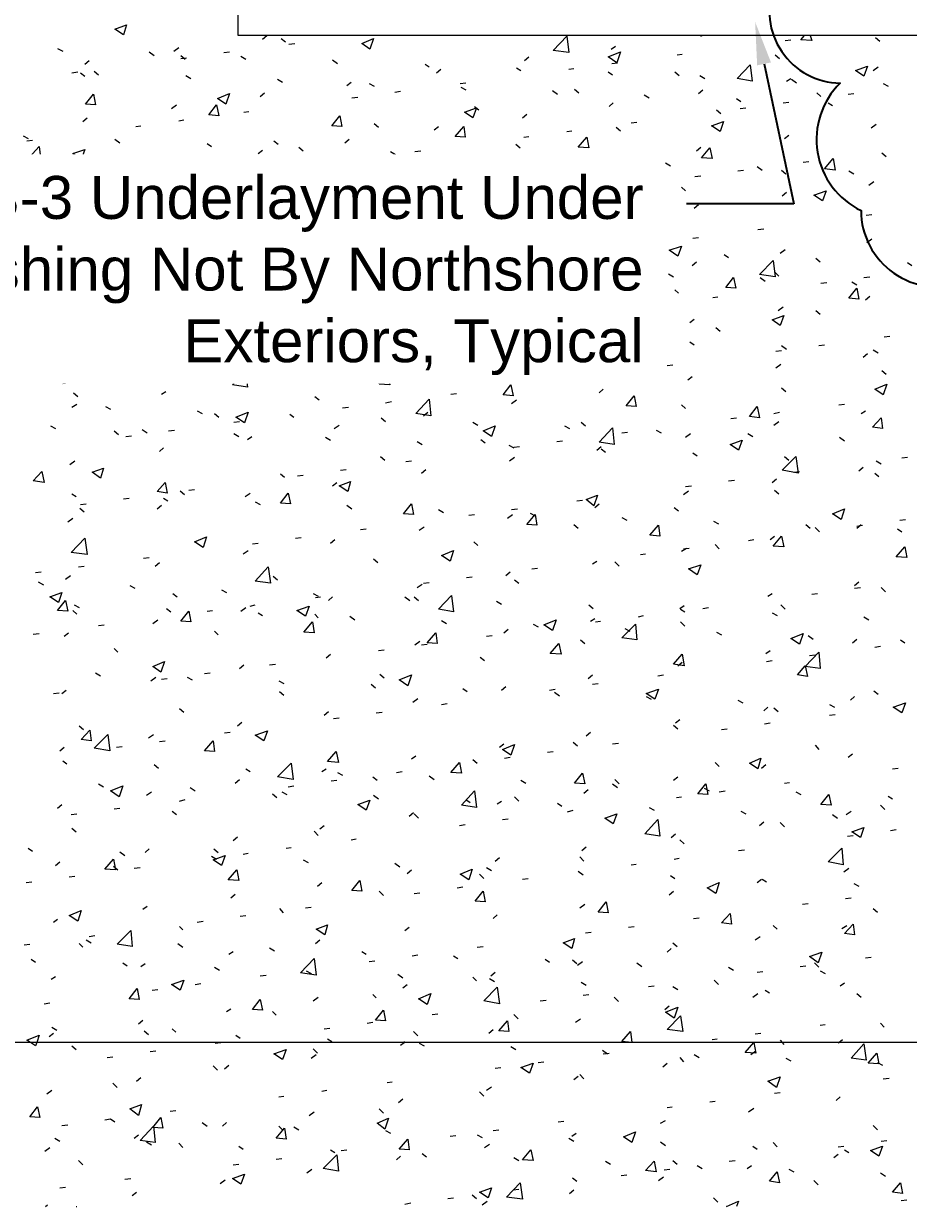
# Model space of a CAD drawing. Header units: inches. Extents: x -257 to 21868, y -296 to 108.
# Drawn here: x 5.08 to 13.31, y 9.88 to 20.89 of the extents above; entities that cross this region are included whole.
import ezdxf
from ezdxf import colors
from ezdxf.entities.mleader import LeaderData, LeaderLine
from ezdxf.math import Vec2, Vec3

# ---------------------------------------------------------------- set-up
doc = ezdxf.new("R2010")
doc.units = ezdxf.units.IN
doc.header["$MEASUREMENT"] = 0
doc.layers.add('NSE-By_Others', color=8, linetype='Continuous', lineweight=0)
doc.layers.add('NSE-Call-Outs', color=171, linetype='Continuous', lineweight=13)
doc.styles.add('004 - NSSM - Standard', font='arial.ttf', dxfattribs={"height": 0.4})

msp = doc.modelspace()

# ---------------------------------------------------------------- linework, layer by layer
at = {"layer": 'NSE-By_Others'}
for points in [[(16.0728, 11.40246), (16.0728, 20.77579), (7.0728, 20.77579), (7.0728, 24.27579)], [(7.29947, 20.74246), (7.33947, 20.77579)], [(7.4728, 20.74912), (7.5128, 20.71579)], [(7.54613, 20.69579), (7.59947, 20.70246)], [(11.37947, 20.76912), (11.3928, 20.77579)], [(12.16613, 20.72912), (12.21947, 20.73579)], [(12.39947, 20.77579), (12.4128, 20.72912), (12.3128, 20.73579), (12.34613, 20.77579)], [(13.00613, 20.75579), (13.04613, 20.72246)], [(5.3928, 20.65579), (5.43947, 20.62912)], [(6.24613, 20.62246), (6.2928, 20.58912)], [(6.4728, 20.62912), (6.51947, 20.66246)], [(6.53947, 20.58912), (6.57947, 20.55579)], [(6.93947, 20.61579), (6.9928, 20.62246)], [(10.54613, 20.64912), (10.58613, 20.67579)], [(11.15947, 20.59579), (11.20613, 20.60246)], [(12.0728, 20.59579), (12.1128, 20.56246)], [(5.64613, 20.50912), (5.68613, 20.54246)], [(6.53947, 20.56246), (6.5928, 20.56912)], [(7.09947, 20.58246), (7.14613, 20.55579)], [(7.9528, 20.54912), (7.99947, 20.51579)], [(8.8128, 20.50912), (8.8528, 20.48246)], [(9.73947, 20.54246), (9.77947, 20.57579)], [(10.5528, 20.51579), (10.60613, 20.52246)], [(12.98613, 20.44912), (13.0328, 20.48246)], [(5.52613, 20.42912), (5.57947, 20.43579)], [(5.60613, 20.42912), (5.64613, 20.39579)], [(5.7328, 20.44246), (5.7728, 20.40912)], [(6.58613, 20.40246), (6.6328, 20.37579)], [(7.43947, 20.36912), (7.48613, 20.34246)], [(8.91947, 20.42912), (8.95947, 20.46246)], [(9.66613, 20.47579), (9.70613, 20.44912)], [(10.1528, 20.46246), (10.19947, 20.46912)], [(10.51947, 20.43579), (10.55947, 20.40912)], [(11.13947, 20.43579), (11.17947, 20.40246)], [(11.3728, 20.40246), (11.41947, 20.37579)], [(12.17947, 20.34912), (12.21947, 20.37579)], [(12.22613, 20.36912), (12.2728, 20.33579)], [(8.08613, 20.30912), (8.12613, 20.34246)], [(8.2928, 20.32912), (8.33947, 20.30246)], [(9.13947, 20.32912), (9.1928, 20.33579)], [(9.14613, 20.29579), (9.1928, 20.26912)], [(9.99947, 20.26246), (10.04613, 20.22912)], [(10.20613, 20.27579), (10.24613, 20.24246)], [(11.35947, 20.23579), (11.39947, 20.26912)], [(13.07947, 20.32912), (13.12613, 20.30246)], [(7.27947, 20.20912), (7.31947, 20.24246)], [(8.1328, 20.19579), (8.18613, 20.20246)], [(8.5328, 20.24912), (8.58613, 20.25579)], [(10.52613, 20.11579), (10.56613, 20.14912)], [(10.8528, 20.22246), (10.89947, 20.19579)], [(11.7128, 20.18912), (11.7528, 20.16246)], [(12.14613, 20.14912), (12.19947, 20.15579)], [(12.45947, 20.24246), (12.49947, 20.20912)], [(12.56613, 20.14912), (12.60613, 20.12246)], [(12.7528, 20.22912), (12.80613, 20.23579)], [(6.4528, 20.09579), (6.49947, 20.12912)], [(7.12613, 20.06246), (7.1728, 20.06912)], [(9.2728, 20.11579), (9.3128, 20.08246)], [(9.71947, 20.00912), (9.75947, 20.04246)], [(11.52613, 20.08246), (11.56613, 20.04912)], [(11.74613, 20.09579), (11.79947, 20.10246)], [(5.62613, 19.97579), (5.66613, 20.00912)], [(6.11947, 19.92912), (6.16613, 19.93579)], [(6.51947, 19.98246), (6.56613, 19.98912)], [(8.33947, 19.95579), (8.37947, 19.92246)], [(8.89947, 19.89579), (8.93947, 19.92912)], [(10.7328, 19.96246), (10.78613, 19.96912)], [(12.96613, 19.91579), (13.0128, 19.94912)], [(5.0728, 19.84246), (5.11947, 19.81579)], [(9.7328, 19.82912), (9.77947, 19.83579)], [(10.1328, 19.88246), (10.17947, 19.88912)], [(10.5928, 19.92246), (10.6328, 19.88912)], [(12.15947, 19.81579), (12.19947, 19.84912)], [(5.10613, 19.79579), (5.15947, 19.80246)], [(5.92613, 19.80912), (5.9728, 19.77579)], [(6.78613, 19.76912), (6.82613, 19.74246)], [(7.25947, 19.67579), (7.29947, 19.70912)], [(7.40613, 19.79579), (7.44613, 19.76246)], [(7.63947, 19.73579), (7.67947, 19.70246)], [(8.06613, 19.77579), (8.10613, 19.80912)], [(9.65947, 19.76246), (9.69947, 19.72912)], [(11.33947, 19.70246), (11.37947, 19.73579)], [(6.4728, 19.63579), (6.5128, 19.60246)], [(8.1128, 19.61579), (8.16613, 19.62246)], [(8.4928, 19.69579), (8.53947, 19.66912)], [(8.71947, 19.69579), (8.7728, 19.70246)], [(8.72613, 19.60246), (8.76613, 19.56912)], [(9.34613, 19.66246), (9.3928, 19.63579)], [(10.19947, 19.62246), (10.24613, 19.59579)], [(10.50613, 19.58246), (10.54613, 19.61579)], [(12.3328, 19.59579), (12.38613, 19.60246)], [(13.06613, 19.68246), (13.10613, 19.64912)], [(6.43947, 19.56246), (6.47947, 19.59579)], [(7.7128, 19.56246), (7.76613, 19.56912)], [(9.69947, 19.47579), (9.73947, 19.50912)], [(11.0528, 19.58912), (11.09947, 19.56246)], [(11.72613, 19.51579), (11.77947, 19.52246)], [(11.90613, 19.55579), (11.9528, 19.52246)], [(12.1328, 19.52246), (12.1728, 19.48912)], [(12.75947, 19.51579), (12.80613, 19.48912)], [(5.53947, 19.47579), (5.57947, 19.44246)], [(5.60613, 19.44246), (5.64613, 19.47579)], [(6.69947, 19.42912), (6.7528, 19.43579)], [(7.7928, 19.44246), (7.8328, 19.40912)], [(8.87947, 19.36912), (8.91947, 19.39579)], [(11.32613, 19.46246), (11.37947, 19.46912)], [(12.94613, 19.38246), (12.9928, 19.41579)], [(5.6928, 19.30246), (5.74613, 19.30912)], [(6.0928, 19.34912), (6.14613, 19.35579)], [(6.85947, 19.28246), (6.89947, 19.24912)], [(8.04613, 19.24912), (8.08613, 19.27579)], [(10.3128, 19.32912), (10.36613, 19.33579)], [(11.19947, 19.36246), (11.23947, 19.32912)], [(12.13947, 19.28246), (12.17947, 19.31579)], [(7.23947, 19.14246), (7.27947, 19.17579)], [(9.30613, 19.20246), (9.35947, 19.20912)], [(9.70613, 19.24912), (9.75947, 19.25579)], [(10.2728, 19.20246), (10.30613, 19.16912)], [(11.31947, 19.16912), (11.35947, 19.20246)], [(5.92613, 19.12246), (5.96613, 19.08912)], [(6.41947, 19.02912), (6.45947, 19.06246)], [(8.29947, 19.06912), (8.3528, 19.07579)], [(10.48613, 19.04912), (10.5328, 19.08246)], [(12.91947, 19.10246), (12.9728, 19.10912)], [(5.58613, 18.90912), (5.62613, 18.94246)], [(5.61947, 18.98912), (5.65947, 18.96246)], [(6.4728, 18.94912), (6.51947, 18.92246)], [(7.2928, 18.93579), (7.34613, 18.94246)], [(7.6928, 18.98912), (7.74613, 18.99579)], [(9.33947, 19.04246), (9.3728, 19.00912)], [(9.67947, 18.94912), (9.71947, 18.97579)], [(11.9128, 18.96912), (11.96613, 18.97579)], [(7.32613, 18.91579), (7.3728, 18.88912)], [(8.17947, 18.88246), (8.22613, 18.84912)], [(8.40613, 18.88246), (8.43947, 18.84912)], [(8.85947, 18.83579), (8.89947, 18.86246)], [(9.0328, 18.84246), (9.07947, 18.81579)], [(10.90613, 18.83579), (10.95947, 18.84246)], [(11.30613, 18.88912), (11.35947, 18.89579)], [(12.92613, 18.84912), (12.9728, 18.88246)], [(5.09947, 18.80912), (5.14613, 18.78246)], [(5.6728, 18.72246), (5.72613, 18.72912)], [(5.9528, 18.77579), (5.99947, 18.74246)], [(6.27947, 18.80246), (6.3328, 18.80912)], [(6.80613, 18.73579), (6.8528, 18.70912)], [(7.4728, 18.72246), (7.50613, 18.68912)], [(8.02613, 18.71579), (8.06613, 18.74246)], [(9.88613, 18.80912), (9.9328, 18.78246)], [(10.73947, 18.76912), (10.78613, 18.74246)], [(11.59947, 18.73579), (11.63947, 18.70912)], [(12.11947, 18.74912), (12.16613, 18.78246)], [(13.00613, 18.72912), (13.03947, 18.69579)], [(5.2728, 18.66912), (5.32613, 18.67579)], [(7.21947, 18.60912), (7.25947, 18.64246)], [(7.66613, 18.70246), (7.70613, 18.67579)], [(8.51947, 18.66246), (8.55947, 18.63579)], [(9.28613, 18.62246), (9.33947, 18.62912)], [(9.3728, 18.62912), (9.4128, 18.60246)], [(9.8928, 18.70246), (9.94613, 18.70912)], [(11.29947, 18.63579), (11.33947, 18.66912)], [(12.4528, 18.70246), (12.4928, 18.66912)], [(13.30613, 18.66246), (13.34613, 18.63579)], [(6.39947, 18.49579), (6.43947, 18.52912)], [(6.53947, 18.56246), (6.5728, 18.52912)], [(8.88613, 18.56912), (8.93947, 18.57579)], [(10.22613, 18.59579), (10.2728, 18.56246)], [(10.46613, 18.51579), (10.5128, 18.54912)], [(11.07947, 18.55579), (11.12613, 18.52912)], [(11.9328, 18.52246), (11.97947, 18.48912)], [(12.0728, 18.56912), (12.10613, 18.53579)], [(12.89947, 18.52246), (12.9528, 18.52912)], [(5.56613, 18.37579), (5.60613, 18.40912)], [(5.60613, 18.40246), (5.64613, 18.36912)], [(7.87947, 18.43579), (7.9328, 18.44246)], [(9.65947, 18.41579), (9.69947, 18.44246)], [(11.13947, 18.40912), (11.1728, 18.37579)], [(12.49947, 18.46912), (12.5528, 18.47579)], [(12.78613, 18.48246), (12.8328, 18.45579)], [(6.8728, 18.30246), (6.92613, 18.30912)], [(7.2728, 18.35579), (7.32613, 18.36246)], [(8.83947, 18.30246), (8.87947, 18.33579)], [(11.4928, 18.33579), (11.53947, 18.34246)], [(12.9128, 18.31579), (12.9528, 18.34912)], [(5.29947, 18.17579), (5.34613, 18.14912)], [(5.85947, 18.16912), (5.9128, 18.17579)], [(8.00613, 18.18246), (8.0528, 18.21579)], [(10.20613, 18.24912), (10.23947, 18.21579)], [(10.48613, 18.20246), (10.5328, 18.20912)], [(10.88613, 18.25579), (10.93947, 18.26246)], [(12.09947, 18.21579), (12.14613, 18.24912)], [(12.4528, 18.21579), (12.4928, 18.18246)], [(5.2528, 18.08912), (5.30613, 18.09579)], [(6.1528, 18.13579), (6.19947, 18.10912)], [(7.00613, 18.10246), (7.0528, 18.07579)], [(7.19947, 18.07579), (7.23947, 18.10912)], [(7.85947, 18.06912), (7.90613, 18.03579)], [(9.2728, 18.08912), (9.30613, 18.05579)], [(9.4728, 18.06912), (9.52613, 18.07579)], [(11.27947, 18.10246), (11.31947, 18.13579)], [(6.37947, 17.96246), (6.41947, 17.99579)], [(8.7128, 18.02912), (8.75947, 18.00246)], [(8.86613, 17.98912), (8.91947, 17.99579)], [(9.5728, 17.99579), (9.6128, 17.96912)], [(10.42613, 17.95579), (10.46613, 17.92912)], [(10.44613, 17.98246), (10.4928, 18.01579)], [(11.51947, 18.05579), (11.55947, 18.02246)], [(13.08613, 17.96912), (13.13947, 17.97579)], [(5.54613, 17.84246), (5.58613, 17.87579)], [(8.33947, 17.92912), (8.37947, 17.89579)], [(8.46613, 17.93579), (8.51947, 17.94246)], [(9.63947, 17.88246), (9.68613, 17.91579)], [(10.58613, 17.89579), (10.62613, 17.86246)], [(11.27947, 17.92246), (11.31947, 17.89579)], [(12.07947, 17.83579), (12.1328, 17.84246)], [(12.1328, 17.88912), (12.17947, 17.85579)], [(12.47947, 17.88912), (12.5328, 17.89579)], [(12.98613, 17.84912), (13.0328, 17.82246)], [(6.8528, 17.72246), (6.89947, 17.72912)], [(7.40613, 17.76912), (7.44613, 17.73579)], [(7.45947, 17.80246), (7.50613, 17.80912)], [(8.81947, 17.76912), (8.85947, 17.80246)], [(9.6528, 17.73579), (9.6928, 17.70246)], [(12.8928, 17.78246), (12.9328, 17.81579)], [(6.4528, 17.66912), (6.49947, 17.67579)], [(7.98613, 17.64912), (8.0328, 17.68246)], [(10.46613, 17.62246), (10.5128, 17.62912)], [(11.06613, 17.70246), (11.11947, 17.70912)], [(12.07947, 17.68246), (12.12613, 17.71579)], [(13.06613, 17.65579), (13.10613, 17.62246)], [(5.43947, 17.53579), (5.4928, 17.54246)], [(6.4728, 17.60912), (6.5128, 17.57579)], [(7.17947, 17.54246), (7.21947, 17.57579)], [(8.71947, 17.57579), (8.75947, 17.54246)], [(10.06613, 17.56912), (10.1128, 17.57579)], [(11.25947, 17.56912), (11.29947, 17.60246)], [(5.53947, 17.44912), (5.57947, 17.41579)], [(6.35947, 17.43579), (6.39947, 17.46246)], [(7.78613, 17.41579), (7.82613, 17.38246)], [(9.0528, 17.43579), (9.10613, 17.44246)], [(10.4328, 17.44912), (10.4728, 17.48246)], [(12.1328, 17.49579), (12.1728, 17.46246)], [(5.52613, 17.31579), (5.5728, 17.34246)], [(5.83947, 17.32246), (5.88613, 17.29579)], [(8.04613, 17.30912), (8.09947, 17.31579)], [(8.44613, 17.35579), (8.49947, 17.36912)], [(9.61947, 17.34912), (9.66613, 17.38246)], [(11.19947, 17.33579), (11.23947, 17.30246)], [(12.66613, 17.33579), (12.71947, 17.34246)], [(6.6928, 17.28246), (6.73947, 17.25579)], [(6.8528, 17.25579), (6.8928, 17.22246)], [(7.0328, 17.17579), (7.08613, 17.18246)], [(7.5528, 17.24912), (7.5928, 17.22246)], [(8.40613, 17.21579), (8.44613, 17.18246)], [(8.79947, 17.23579), (8.83947, 17.26912)], [(9.25947, 17.17579), (9.30613, 17.14912)], [(10.26613, 17.17579), (10.30613, 17.14246)], [(11.65947, 17.20912), (11.7128, 17.21579)], [(12.05947, 17.25579), (12.1128, 17.26912)], [(12.05947, 17.14912), (12.10613, 17.18246)], [(12.8728, 17.25579), (12.9128, 17.28246)], [(5.32613, 17.14246), (5.3728, 17.11579)], [(5.91947, 17.09579), (5.95947, 17.06246)], [(6.17947, 17.10912), (6.22613, 17.07579)], [(6.42613, 17.09579), (6.47947, 17.10246)], [(7.0328, 17.06912), (7.07947, 17.04246)], [(7.96613, 17.11579), (8.0128, 17.14912)], [(10.1128, 17.14246), (10.15947, 17.11579)], [(10.64613, 17.07579), (10.69947, 17.08246)], [(10.96613, 17.10246), (11.0128, 17.07579)], [(11.23947, 17.03579), (11.28613, 17.06912)], [(11.81947, 17.06912), (11.86613, 17.04246)], [(6.02613, 17.04246), (6.07947, 17.04912)], [(7.15947, 17.01579), (7.19947, 17.04246)], [(7.88613, 17.03579), (7.9328, 17.00912)], [(8.73947, 16.99579), (8.78613, 16.96912)], [(9.3328, 17.01579), (9.3728, 16.98246)], [(9.5928, 16.96246), (9.63947, 16.93579)], [(10.03947, 16.99579), (10.0928, 17.00246)], [(12.6728, 17.03579), (12.71947, 17.00246)], [(6.33947, 16.90246), (6.37947, 16.93579)], [(8.39947, 16.85579), (8.43947, 16.82246)], [(9.59947, 16.81579), (9.64613, 16.84912)], [(9.63947, 16.94246), (9.6928, 16.94912)], [(10.4128, 16.91579), (10.4528, 16.94912)], [(10.4528, 16.92912), (10.4928, 16.89579)], [(11.30613, 16.88912), (11.34613, 16.86246)], [(12.15947, 16.85579), (12.19947, 16.82246)], [(13.2528, 16.84246), (13.30613, 16.84912)], [(5.50613, 16.78246), (5.5528, 16.81579)], [(8.02613, 16.72912), (8.07947, 16.73579)], [(8.6328, 16.80912), (8.68613, 16.81579)], [(8.77947, 16.70246), (8.81947, 16.73579)], [(12.8528, 16.72246), (12.8928, 16.75579)], [(13.0128, 16.81579), (13.05947, 16.78912)], [(7.46613, 16.69579), (7.50613, 16.66246)], [(7.62613, 16.67579), (7.67947, 16.68246)], [(11.63947, 16.62912), (11.6928, 16.63579)], [(12.04613, 16.61579), (12.08613, 16.64912)], [(12.24613, 16.70912), (12.29947, 16.71579)], [(12.99947, 16.70246), (13.03947, 16.66912)], [(6.5328, 16.53579), (6.5728, 16.50246)], [(6.6128, 16.54246), (6.66613, 16.54912)], [(7.13947, 16.48246), (7.18613, 16.51579)], [(7.9528, 16.58246), (7.9928, 16.61579)], [(11.21947, 16.50246), (11.26613, 16.53579)], [(11.23947, 16.57579), (11.2928, 16.58246)], [(12.06613, 16.54246), (12.10613, 16.50912)], [(5.52613, 16.50912), (5.56613, 16.48246)], [(5.60613, 16.40912), (5.65947, 16.41579)], [(6.00613, 16.46246), (6.05947, 16.46912)], [(6.37947, 16.46912), (6.41947, 16.44246)], [(7.2328, 16.43579), (7.27947, 16.40912)], [(10.22613, 16.44246), (10.27947, 16.44912)], [(10.3928, 16.38246), (10.4328, 16.41579)], [(5.59947, 16.37579), (5.63947, 16.34246)], [(6.31947, 16.36912), (6.35947, 16.40246)], [(8.08613, 16.40246), (8.1328, 16.36912)], [(8.93947, 16.36246), (8.98613, 16.33579)], [(9.21947, 16.30912), (9.2728, 16.31579)], [(9.57947, 16.28246), (9.62613, 16.31579)], [(9.61947, 16.36246), (9.6728, 16.36912)], [(9.7928, 16.32912), (9.83947, 16.30246)], [(11.1328, 16.38246), (11.1728, 16.34912)], [(5.48613, 16.24912), (5.5328, 16.28246)], [(8.75947, 16.16912), (8.80613, 16.20246)], [(10.19947, 16.22246), (10.23947, 16.18912)], [(10.64613, 16.28912), (10.6928, 16.26246)], [(11.49947, 16.25579), (11.54613, 16.22912)], [(12.35947, 16.22246), (12.39947, 16.18912)], [(12.44613, 16.19579), (12.48613, 16.15579)], [(12.8328, 16.18912), (12.8728, 16.22246)], [(12.8328, 16.20912), (12.88613, 16.21579)], [(13.2328, 16.26246), (13.28613, 16.26912)], [(7.60613, 16.09579), (7.65947, 16.10246)], [(7.9328, 16.04912), (7.9728, 16.08246)], [(8.2128, 16.17579), (8.26613, 16.18246)], [(11.82613, 16.07579), (11.8728, 16.08246)], [(12.02613, 16.08246), (12.06613, 16.11579)], [(13.2128, 16.18246), (13.2528, 16.15579)], [(7.11947, 15.94912), (7.16613, 15.98246)], [(7.20613, 16.04246), (7.25947, 16.04912)], [(9.26613, 16.06246), (9.30613, 16.02912)], [(11.19947, 15.97579), (11.24613, 16.00246)], [(11.21947, 15.99579), (11.2728, 16.00246)], [(11.5128, 16.03579), (11.5528, 15.99579)], [(6.1928, 15.90912), (6.24613, 15.91579)], [(6.29947, 15.83579), (6.33947, 15.86912)], [(8.3328, 15.90246), (8.3728, 15.86912)], [(10.3728, 15.85579), (10.4128, 15.88246)], [(10.57947, 15.87579), (10.61947, 15.83579)], [(10.81947, 15.94246), (10.86613, 15.94912)], [(5.18613, 15.77579), (5.23947, 15.78246)], [(5.46613, 15.71579), (5.5128, 15.74912)], [(5.58613, 15.82912), (5.63947, 15.83579)], [(9.56613, 15.74912), (9.60613, 15.78246)], [(9.80613, 15.80912), (9.85947, 15.81579)], [(5.2128, 15.68912), (5.25947, 15.66246)], [(6.06613, 15.65579), (6.1128, 15.62912)], [(7.39947, 15.74246), (7.43947, 15.70912)], [(8.73947, 15.63579), (8.78613, 15.66912)], [(8.79947, 15.67579), (8.8528, 15.68246)], [(9.19947, 15.72912), (9.2528, 15.73579)], [(9.64613, 15.70912), (9.68613, 15.67579)], [(12.8128, 15.65579), (12.8528, 15.68912)], [(12.8128, 15.62912), (12.86613, 15.63579)], [(13.05947, 15.63579), (13.09947, 15.59579)], [(6.46613, 15.58246), (6.50613, 15.54912)], [(6.91947, 15.61579), (6.96613, 15.58912)], [(7.7728, 15.58246), (7.81947, 15.55579)], [(7.7928, 15.54246), (7.83947, 15.54912)], [(7.9128, 15.51579), (7.9528, 15.54912)], [(8.62613, 15.54912), (8.6728, 15.51579)], [(8.7128, 15.54912), (8.7528, 15.51579)], [(12.00613, 15.55579), (12.04613, 15.58246)], [(12.4128, 15.57579), (12.46613, 15.58246)], [(5.5328, 15.42246), (5.5728, 15.38912)], [(5.54613, 15.47579), (5.5928, 15.44912)], [(6.40613, 15.44246), (6.44613, 15.40912)], [(6.78613, 15.41579), (6.8328, 15.42246)], [(7.09947, 15.41579), (7.14613, 15.44912)], [(7.18613, 15.46246), (7.2328, 15.47579)], [(9.47947, 15.50912), (9.52613, 15.48246)], [(10.33947, 15.47579), (10.37947, 15.44246)], [(11.18613, 15.44246), (11.22613, 15.46912)], [(11.1928, 15.43579), (11.2328, 15.40912)], [(11.39947, 15.44246), (11.4528, 15.44912)], [(12.12613, 15.47579), (12.16613, 15.43579)], [(6.27947, 15.30246), (6.32613, 15.33579)], [(7.25947, 15.40246), (7.29947, 15.37579)], [(7.78613, 15.38912), (7.81947, 15.35579)], [(8.1128, 15.36912), (8.15947, 15.33579)], [(8.96613, 15.32912), (9.0128, 15.30246)], [(10.3528, 15.32246), (10.3928, 15.34912)], [(10.39947, 15.31579), (10.44613, 15.32246)], [(10.79947, 15.36246), (10.84613, 15.37579)], [(11.1928, 15.31579), (11.2328, 15.27579)], [(12.04613, 15.40246), (12.0928, 15.37579)], [(12.89947, 15.36246), (12.94613, 15.33579)], [(5.16613, 15.20246), (5.21947, 15.20912)], [(5.4528, 15.18246), (5.4928, 15.21579)], [(5.7728, 15.28246), (5.82613, 15.28912)], [(6.8528, 15.22912), (6.88613, 15.19579)], [(9.54613, 15.21579), (9.58613, 15.24912)], [(9.81947, 15.29579), (9.86613, 15.26912)], [(10.6728, 15.25579), (10.71947, 15.22912)], [(11.52613, 15.22246), (11.5728, 15.19579)], [(8.71947, 15.10246), (8.76613, 15.13579)], [(8.77947, 15.10246), (8.8328, 15.10912)], [(9.38613, 15.18246), (9.43947, 15.18912)], [(10.25947, 15.14912), (10.29947, 15.11579)], [(12.37947, 15.18912), (12.42613, 15.15579)], [(12.7928, 15.12246), (12.8328, 15.15579)], [(12.99947, 15.08246), (13.0528, 15.08912)], [(13.23947, 15.14912), (13.27947, 15.12246)], [(5.91947, 15.06912), (5.9528, 15.03579)], [(7.8928, 14.98246), (7.9328, 15.01579)], [(8.37947, 15.04912), (8.4328, 15.05579)], [(9.32613, 14.98912), (9.36613, 14.95579)], [(11.98613, 15.02246), (12.02613, 15.04912)], [(12.3928, 15.00246), (12.44613, 15.00912)], [(7.08613, 14.88246), (7.12613, 14.91579)], [(7.36613, 14.91579), (7.41947, 14.92246)], [(11.16613, 14.90912), (11.20613, 14.94246)], [(11.9928, 14.94912), (12.04613, 14.95579)], [(5.74613, 14.84246), (5.7928, 14.81579)], [(6.25947, 14.76912), (6.30613, 14.80246)], [(6.35947, 14.78246), (6.4128, 14.78912)], [(6.59947, 14.80246), (6.64613, 14.77579)], [(6.75947, 14.83579), (6.8128, 14.84246)], [(7.4528, 14.76912), (7.49947, 14.74246)], [(8.3928, 14.82912), (8.4328, 14.79579)], [(10.3328, 14.78912), (10.3728, 14.82246)], [(10.97947, 14.81579), (11.0328, 14.82246)], [(5.3528, 14.64912), (5.40613, 14.65579)], [(5.4328, 14.64912), (5.4728, 14.68246)], [(7.45947, 14.66912), (7.49947, 14.63579)], [(8.3128, 14.73579), (8.3528, 14.70246)], [(9.16613, 14.69579), (9.20613, 14.66912)], [(9.52613, 14.68246), (9.56613, 14.71579)], [(9.9728, 14.68246), (10.02613, 14.68912)], [(10.01947, 14.66246), (10.06613, 14.62912)], [(10.3728, 14.73579), (10.42613, 14.74246)], [(12.9928, 14.67579), (13.0328, 14.64246)], [(8.69947, 14.56912), (8.74613, 14.60246)], [(8.96613, 14.54912), (9.01947, 14.55579)], [(10.8728, 14.62246), (10.91947, 14.59579)], [(11.72613, 14.58912), (11.7728, 14.56246)], [(12.57947, 14.54912), (12.62613, 14.52246)], [(12.7728, 14.58912), (12.8128, 14.62246)], [(6.52613, 14.50912), (6.56613, 14.47579)], [(7.8728, 14.44912), (7.9128, 14.48246)], [(8.35947, 14.46912), (8.4128, 14.47579)], [(11.96613, 14.48912), (12.00613, 14.52246)], [(12.05947, 14.51579), (12.09947, 14.48246)], [(12.57947, 14.44912), (12.6328, 14.45579)], [(5.5928, 14.34912), (5.6328, 14.31579)], [(7.06613, 14.34912), (7.10613, 14.38246)], [(7.95947, 14.41579), (8.0128, 14.42246)], [(11.12613, 14.35579), (11.16613, 14.32246)], [(11.14613, 14.37579), (11.18613, 14.40912)], [(11.5728, 14.31579), (11.62613, 14.32246)], [(11.9728, 14.36912), (12.02613, 14.37579)], [(6.23947, 14.23579), (6.28613, 14.26912)], [(6.33947, 14.20246), (6.3928, 14.20912)], [(6.94613, 14.28246), (6.99947, 14.28912)], [(10.3128, 14.25579), (10.3528, 14.28912)], [(5.4128, 14.11579), (5.4528, 14.14912)], [(5.93947, 14.14912), (5.9928, 14.15579)], [(9.50613, 14.14912), (9.54613, 14.18246)], [(9.9528, 14.10246), (10.00613, 14.10912)], [(10.1928, 14.19579), (10.2328, 14.16246)], [(10.55947, 14.18246), (10.6128, 14.18912)], [(12.44613, 14.16912), (12.47947, 14.12912)], [(5.43947, 14.02246), (5.47947, 13.99579)], [(6.2928, 13.98912), (6.3328, 13.95579)], [(8.68613, 14.04246), (8.72613, 14.06912)], [(9.25947, 14.03579), (9.29947, 14.00246)], [(9.5528, 14.04912), (9.60613, 14.05579)], [(11.5128, 14.00912), (11.5528, 13.96912)], [(11.94613, 13.95579), (11.98613, 13.98912)], [(12.7528, 14.05579), (12.7928, 14.08912)], [(7.14613, 13.94912), (7.18613, 13.92246)], [(7.8528, 13.92246), (7.8928, 13.94912)], [(7.99947, 13.91579), (8.04613, 13.88912)], [(8.32613, 13.87579), (8.36613, 13.84246)], [(8.54613, 13.91579), (8.59947, 13.92246)], [(8.8528, 13.88246), (8.89947, 13.84912)], [(11.12613, 13.84246), (11.16613, 13.87579)], [(13.16613, 13.94912), (13.21947, 13.95579)], [(5.7728, 13.80912), (5.81947, 13.78246)], [(6.62613, 13.77579), (6.6728, 13.74246)], [(7.04613, 13.81579), (7.08613, 13.84912)], [(7.53947, 13.78246), (7.5928, 13.78912)], [(7.93947, 13.83579), (7.9928, 13.84246)], [(9.70613, 13.84246), (9.7528, 13.81579)], [(10.55947, 13.80912), (10.60613, 13.77579)], [(10.57947, 13.84912), (10.61947, 13.80912)], [(11.4128, 13.76912), (11.45947, 13.74246)], [(12.15947, 13.81579), (12.20613, 13.82246)], [(6.21947, 13.70246), (6.26613, 13.73579)], [(6.52613, 13.64912), (6.57947, 13.66246)], [(7.3928, 13.71579), (7.4328, 13.68246)], [(7.47947, 13.73579), (7.52613, 13.70912)], [(8.3328, 13.70246), (8.37947, 13.66912)], [(9.1928, 13.66246), (9.2328, 13.63579)], [(9.64613, 13.68912), (9.68613, 13.64912)], [(10.2928, 13.72246), (10.3328, 13.75579)], [(11.1528, 13.68246), (11.19947, 13.68912)], [(11.5528, 13.73579), (11.60613, 13.74246)], [(12.26613, 13.73579), (12.3128, 13.70912)], [(13.12613, 13.69579), (13.16613, 13.66912)], [(5.3928, 13.58246), (5.4328, 13.61579)], [(5.91947, 13.57579), (5.9728, 13.58246)], [(6.45947, 13.55579), (6.49947, 13.52246)], [(8.66613, 13.50912), (8.70613, 13.54246)], [(9.48613, 13.62246), (9.52613, 13.64912)], [(10.04613, 13.62912), (10.08613, 13.60246)], [(10.13947, 13.54912), (10.1928, 13.56246)], [(10.89947, 13.58912), (10.94613, 13.56246)], [(11.7528, 13.55579), (11.79947, 13.52912)], [(12.7328, 13.52246), (12.77947, 13.55579)], [(13.0528, 13.60912), (13.0928, 13.56912)], [(5.51947, 13.52246), (5.5728, 13.52912)], [(8.7128, 13.52912), (8.7528, 13.48912)], [(9.5328, 13.47579), (9.58613, 13.48246)], [(11.92613, 13.42246), (11.96613, 13.45579)], [(12.11947, 13.44912), (12.15947, 13.40912)], [(12.60613, 13.52246), (12.6528, 13.48912)], [(5.52613, 13.39579), (5.56613, 13.36246)], [(7.77947, 13.36912), (7.81947, 13.32912)], [(7.8328, 13.38912), (7.8728, 13.42246)], [(9.1328, 13.42246), (9.18613, 13.42912)], [(11.10613, 13.30912), (11.14613, 13.34246)], [(12.74613, 13.32246), (12.79947, 13.32912)], [(13.14613, 13.37579), (13.19947, 13.38246)], [(7.02613, 13.28246), (7.06613, 13.31579)], [(7.51947, 13.20912), (7.56613, 13.21579)], [(8.12613, 13.28912), (8.1728, 13.29579)], [(10.2728, 13.18912), (10.3128, 13.22246)], [(11.18613, 13.28912), (11.22613, 13.24912)], [(5.11947, 13.20912), (5.15947, 13.18246)], [(5.9728, 13.17579), (6.01947, 13.14246)], [(6.20613, 13.16912), (6.24613, 13.20246)], [(6.82613, 13.13579), (6.8728, 13.10912)], [(6.84613, 13.20246), (6.88613, 13.16912)], [(7.11947, 13.15579), (7.16613, 13.16246)], [(7.67947, 13.10246), (7.72613, 13.07579)], [(9.46613, 13.08912), (9.50613, 13.12246)], [(10.2528, 13.12912), (10.2928, 13.08912)], [(11.1328, 13.10912), (11.17947, 13.11579)], [(11.7328, 13.18912), (11.78613, 13.19579)], [(5.3728, 13.04912), (5.4128, 13.08246)], [(5.9128, 13.04246), (5.9528, 13.00912)], [(6.10613, 13.02246), (6.15947, 13.02912)], [(8.5328, 13.06912), (8.57947, 13.03579)], [(8.64613, 12.97579), (8.68613, 13.00912)], [(9.38613, 13.02912), (9.4328, 13.00246)], [(10.23947, 12.99579), (10.28613, 12.96246)], [(10.7328, 13.05579), (10.77947, 13.06246)], [(12.7128, 12.98912), (12.75947, 13.02246)], [(5.09947, 12.88912), (5.1528, 12.89579)], [(5.49947, 12.94246), (5.5528, 12.94912)], [(7.8128, 12.85579), (7.8528, 12.88912)], [(9.31947, 12.96912), (9.35947, 12.92912)], [(9.71947, 12.92246), (9.7728, 12.92912)], [(11.09947, 12.95579), (11.13947, 12.92912)], [(11.90613, 12.88912), (11.94613, 12.92246)], [(11.9528, 12.92246), (11.9928, 12.89579)], [(12.80613, 12.88246), (12.8528, 12.85579)], [(7.00613, 12.74912), (7.04613, 12.78246)], [(8.38613, 12.80912), (8.42613, 12.76912)], [(8.7128, 12.78912), (8.76613, 12.79579)], [(9.1128, 12.84246), (9.16613, 12.84912)], [(11.08613, 12.77579), (11.12613, 12.80912)], [(6.18613, 12.64246), (6.22613, 12.66912)], [(7.69947, 12.65579), (7.7528, 12.66246)], [(10.2528, 12.65579), (10.29947, 12.68912)], [(12.32613, 12.68912), (12.37947, 12.69579)], [(12.72613, 12.74246), (12.77947, 12.74912)], [(7.0928, 12.57579), (7.14613, 12.58246)], [(7.45947, 12.64912), (7.4928, 12.60912)], [(9.44613, 12.55579), (9.48613, 12.58912)], [(11.3128, 12.55579), (11.36613, 12.56246)], [(12.98613, 12.64912), (13.02613, 12.61579)], [(5.3528, 12.52246), (5.3928, 12.54912)], [(6.52613, 12.48246), (6.55947, 12.44912)], [(6.6928, 12.52246), (6.74613, 12.52912)], [(8.62613, 12.44246), (8.66613, 12.47579)], [(10.70613, 12.47579), (10.75947, 12.48246)], [(12.0528, 12.48912), (12.0928, 12.45579)], [(12.6928, 12.46246), (12.73947, 12.48912)], [(5.65947, 12.35579), (5.70613, 12.32912)], [(5.68613, 12.38912), (5.73947, 12.39579)], [(7.7928, 12.32246), (7.8328, 12.35579)], [(10.30613, 12.42246), (10.35947, 12.42912)], [(11.88613, 12.35579), (11.9328, 12.38912)], [(5.07947, 12.30912), (5.1328, 12.31579)], [(5.5928, 12.32246), (5.62613, 12.28912)], [(6.5128, 12.32246), (6.55947, 12.28912)], [(6.98613, 12.22246), (7.02613, 12.24912)], [(7.36613, 12.28246), (7.4128, 12.25579)], [(8.22613, 12.24912), (8.26613, 12.22246)], [(9.29947, 12.28912), (9.3528, 12.29579)], [(11.06613, 12.24246), (11.10613, 12.27579)], [(11.11947, 12.32912), (11.15947, 12.29579)], [(5.14613, 12.17579), (5.18613, 12.14912)], [(5.99947, 12.14246), (6.03947, 12.11579)], [(6.16613, 12.10912), (6.20613, 12.13579)], [(8.2928, 12.15579), (8.34613, 12.16246)], [(8.6928, 12.20912), (8.74613, 12.21579)], [(9.07947, 12.20912), (9.11947, 12.18246)], [(9.9328, 12.17579), (9.9728, 12.14912)], [(10.18613, 12.16912), (10.22613, 12.13579)], [(10.2328, 12.12246), (10.27947, 12.15579)], [(10.78613, 12.14246), (10.8328, 12.10912)], [(12.30613, 12.10912), (12.35947, 12.11579)], [(12.43947, 12.14246), (12.47947, 12.10246)], [(12.9128, 12.18912), (12.96613, 12.19579)], [(5.3328, 11.98912), (5.3728, 12.01579)], [(6.8528, 12.10246), (6.89947, 12.07579)], [(7.27947, 12.02246), (7.3328, 12.02912)], [(7.70613, 12.06912), (7.7528, 12.04246)], [(8.55947, 12.03579), (8.60613, 12.00246)], [(9.25947, 12.00912), (9.2928, 11.97579)], [(9.42613, 12.02246), (9.46613, 12.05579)], [(11.63947, 12.10246), (11.68613, 12.07579)], [(11.90613, 12.05579), (11.95947, 12.06246)], [(12.4928, 12.06912), (12.53947, 12.04246)], [(6.2728, 11.88912), (6.32613, 11.89579)], [(6.6728, 11.94246), (6.72613, 11.94912)], [(8.60613, 11.90912), (8.64613, 11.94246)], [(9.4128, 11.99579), (9.45947, 11.96912)], [(10.26613, 11.96246), (10.3128, 11.93579)], [(10.8928, 11.92246), (10.94613, 11.92912)], [(11.11947, 11.92246), (11.16613, 11.89579)], [(11.50613, 11.98246), (11.54613, 11.94246)], [(12.67947, 11.92912), (12.71947, 11.95579)], [(7.7728, 11.78912), (7.81947, 11.82246)], [(8.32613, 11.84912), (8.35947, 11.81579)], [(9.88613, 11.78912), (9.93947, 11.79579)], [(10.28613, 11.84246), (10.33947, 11.84912)], [(10.5728, 11.82246), (10.6128, 11.78246)], [(11.86613, 11.82246), (11.9128, 11.85579)], [(11.97947, 11.88912), (12.01947, 11.86246)], [(12.8328, 11.85579), (12.8728, 11.82246)], [(5.26613, 11.76246), (5.31947, 11.76912)], [(6.96613, 11.68912), (7.00613, 11.71579)], [(7.3928, 11.68912), (7.42613, 11.65579)], [(11.04613, 11.70912), (11.08613, 11.74246)], [(6.14613, 11.57579), (6.18613, 11.60912)], [(8.2728, 11.58246), (8.32613, 11.58912)], [(8.87947, 11.66246), (8.9328, 11.66912)], [(9.63947, 11.66246), (9.67947, 11.62246)], [(10.2128, 11.58912), (10.25947, 11.62246)], [(12.4928, 11.56246), (12.53947, 11.56912)], [(13.0528, 11.58246), (13.08613, 11.54246)], [(5.3128, 11.45579), (5.3528, 11.48912)], [(5.33947, 11.54246), (5.38613, 11.51579)], [(6.19947, 11.50912), (6.23947, 11.47579)], [(6.45947, 11.52912), (6.4928, 11.49579)], [(7.0528, 11.46912), (7.0928, 11.44246)], [(7.8728, 11.52912), (7.92613, 11.53579)], [(8.70613, 11.50246), (8.74613, 11.46246)], [(9.40613, 11.48912), (9.44613, 11.52246)], [(11.88613, 11.48246), (11.93947, 11.48912)], [(24.18613, 11.40246), (-2.47387, 11.40246)], [(5.52613, 11.36912), (5.56613, 11.33579)], [(6.85947, 11.39579), (6.9128, 11.40246)], [(7.7728, 11.34246), (7.8128, 11.30246)], [(7.90613, 11.43579), (7.94613, 11.40912)], [(8.58613, 11.37579), (8.61947, 11.40246), (8.62613, 11.40912)], [(8.75947, 11.39579), (8.80613, 11.36912)], [(9.6128, 11.36246), (9.65947, 11.33579)], [(11.48613, 11.42912), (11.5328, 11.43579)], [(12.11947, 11.42246), (12.13947, 11.40246), (12.1528, 11.38246)], [(12.65947, 11.39579), (12.66613, 11.40246), (12.69947, 11.42912)], [(5.8528, 11.26246), (5.90613, 11.26912)], [(6.2528, 11.31579), (6.30613, 11.32246)], [(7.7528, 11.25579), (7.79947, 11.28912)], [(10.46613, 11.32912), (10.5128, 11.29579)], [(10.4728, 11.29579), (10.52613, 11.30246)], [(11.18613, 11.26246), (11.21947, 11.22246)], [(11.31947, 11.28912), (11.36613, 11.26246)], [(11.84613, 11.28912), (11.8928, 11.32246)], [(12.1728, 11.25579), (12.21947, 11.22912)], [(6.83947, 11.18246), (6.87947, 11.14246)], [(6.94613, 11.15579), (6.98613, 11.18912)], [(9.46613, 11.16246), (9.51947, 11.16912)], [(9.86613, 11.21579), (9.91947, 11.22246)], [(11.02613, 11.17579), (11.06613, 11.20912)], [(13.02613, 11.21579), (13.0728, 11.18912)], [(5.90613, 11.02246), (5.94613, 10.98246)], [(6.12613, 11.04246), (6.16613, 11.07579)], [(8.45947, 11.02912), (8.50613, 11.03579)], [(10.19947, 11.05579), (10.23947, 11.08912)], [(10.2528, 11.10246), (10.2928, 11.06246)], [(13.07947, 11.06246), (13.1328, 11.06912)], [(5.2928, 10.92246), (5.33947, 10.95579)], [(7.4528, 10.89579), (7.49947, 10.90246)], [(7.8528, 10.94912), (7.89947, 10.95579)], [(9.31947, 10.94246), (9.35947, 10.90246)], [(9.38613, 10.95579), (9.4328, 10.98912)], [(12.06613, 10.92912), (12.11947, 10.93579)], [(8.56613, 10.84246), (8.60613, 10.87579)], [(11.06613, 10.79579), (11.1128, 10.80246)], [(11.46613, 10.84912), (11.5128, 10.85579)], [(12.63947, 10.86246), (12.67947, 10.89579)], [(5.8328, 10.68246), (5.88613, 10.68912), (5.92613, 10.66246)], [(6.43947, 10.76246), (6.4928, 10.76912)], [(7.7328, 10.72246), (7.77947, 10.75579)], [(8.38613, 10.78246), (8.42613, 10.74246)], [(11.82613, 10.75579), (11.8728, 10.78912)], [(5.4328, 10.62912), (5.48613, 10.63579)], [(6.73947, 10.65579), (6.78613, 10.62246)], [(6.92613, 10.62246), (6.96613, 10.65579)], [(7.4528, 10.62246), (7.4928, 10.58246)], [(7.5928, 10.61579), (7.63947, 10.58912)], [(8.44613, 10.58246), (8.4928, 10.55579)], [(9.44613, 10.58246), (9.49947, 10.58912)], [(10.0528, 10.66246), (10.10613, 10.66912)], [(11.00613, 10.64912), (11.0528, 10.67579)], [(12.98613, 10.62912), (13.02613, 10.58912)], [(5.36613, 10.50912), (5.4128, 10.48246)], [(6.10613, 10.50912), (6.14613, 10.54246)], [(6.21947, 10.47579), (6.26613, 10.44912)], [(6.51947, 10.46246), (6.55947, 10.42246)], [(8.6728, 10.40246), (8.5728, 10.40912), (8.6528, 10.50246), (8.66613, 10.40246)], [(9.04613, 10.52912), (9.09947, 10.53579)], [(9.29947, 10.54246), (9.34613, 10.51579)], [(10.1528, 10.50912), (10.19947, 10.48246)], [(10.17947, 10.52912), (10.21947, 10.55579)], [(11.00613, 10.47579), (11.0528, 10.44246)], [(12.0528, 10.46912), (12.0928, 10.42912)], [(13.05947, 10.48246), (13.1128, 10.48912)], [(5.2728, 10.38912), (5.31947, 10.42246)], [(7.07947, 10.43579), (7.11947, 10.40912)], [(7.9328, 10.40246), (7.9728, 10.37579)], [(8.0328, 10.39579), (8.08613, 10.40246)], [(8.78613, 10.36912), (8.82613, 10.33579)], [(9.36613, 10.42246), (9.4128, 10.45579)], [(11.86613, 10.43579), (11.90613, 10.40912)], [(12.61947, 10.32912), (12.65947, 10.36246)], [(12.65947, 10.42912), (12.7128, 10.43579)], [(12.71947, 10.40246), (12.75947, 10.37579)], [(5.58613, 10.30246), (5.62613, 10.26246)], [(7.02613, 10.26246), (7.07947, 10.26912)], [(7.42613, 10.31579), (7.47947, 10.32246)], [(8.54613, 10.30912), (8.58613, 10.34246)], [(9.63947, 10.32912), (9.68613, 10.30246)], [(10.4928, 10.29579), (10.53947, 10.26912)], [(11.11947, 10.30246), (11.15947, 10.26912)], [(11.34613, 10.25579), (11.3928, 10.22912)], [(11.64613, 10.29579), (11.69947, 10.30246)], [(11.8128, 10.22912), (11.8528, 10.25579)], [(6.01947, 10.12912), (6.0728, 10.13579)], [(7.7128, 10.18912), (7.75947, 10.22246)], [(10.18613, 10.14246), (10.22613, 10.10912)], [(10.63947, 10.16246), (10.6928, 10.16912)], [(10.98613, 10.11579), (11.0328, 10.14912)], [(11.03947, 10.21579), (11.0928, 10.22246)], [(12.19947, 10.22246), (12.24613, 10.19579)], [(13.0528, 10.18912), (13.09947, 10.15579)], [(5.4128, 10.04912), (5.46613, 10.05579)], [(6.90613, 10.08912), (6.9528, 10.12246)], [(9.6328, 10.02912), (9.68613, 10.03579)], [(10.15947, 9.99579), (10.19947, 10.02912)], [(12.4328, 10.11579), (12.4728, 10.07579)], [(6.08613, 9.97579), (6.12613, 10.00912)], [(8.62613, 9.89579), (8.67947, 9.90912)], [(9.02613, 9.94912), (9.07947, 9.95579)], [(9.2528, 9.98246), (9.2928, 9.94912)], [(9.34613, 9.88912), (9.3928, 9.92246)], [(11.49947, 9.95579), (11.53947, 9.91579)], [(11.62613, 9.87579), (11.61947, 9.87579), (11.7328, 9.92246), (11.7128, 9.87579)], [(13.24613, 9.92912), (13.29947, 9.93579)], [(5.27947, 9.87579), (5.29947, 9.88912)], [(5.56613, 9.87579), (5.5728, 9.87579)]]:
    msp.add_lwpolyline(points, dxfattribs=at)
for points in [[(6.0328, 20.87579), (6.00613, 20.78246), (5.92613, 20.83579)], [(8.3328, 20.74912), (8.29947, 20.64912), (8.22613, 20.70246)], [(10.1528, 20.61579), (10.00613, 20.63579), (10.1328, 20.76912)], [(10.6328, 20.62246), (10.59947, 20.52246), (10.51947, 20.57579)], [(11.85947, 20.34912), (11.71947, 20.37579), (11.83947, 20.50246)], [(12.9328, 20.48912), (12.89947, 20.39579), (12.81947, 20.44912)], [(5.72613, 20.22912), (5.74613, 20.12912), (5.6528, 20.13579)], [(6.9928, 20.23579), (6.95947, 20.13579), (6.87947, 20.18912)], [(6.8728, 20.12912), (6.8928, 20.02912), (6.79947, 20.03579)], [(9.2928, 20.10246), (9.25947, 20.00912), (9.17947, 20.06246)], [(8.01947, 20.02912), (8.03947, 19.92912), (7.94613, 19.93579)], [(9.1728, 19.92912), (9.18613, 19.82912), (9.0928, 19.83579)], [(11.5928, 19.97579), (11.55947, 19.88246), (11.47947, 19.93579)], [(10.31947, 19.82912), (10.33947, 19.72912), (10.23947, 19.73579)], [(5.23947, 19.58912), (5.09947, 19.60912), (5.21947, 19.74246)], [(5.64613, 19.71579), (5.6128, 19.62246), (5.5328, 19.67579)], [(11.46613, 19.72912), (11.48613, 19.62912), (11.38613, 19.63579)], [(12.6128, 19.62912), (12.6328, 19.52246), (12.5328, 19.53579)], [(7.94613, 19.58912), (7.9128, 19.48912), (7.8328, 19.54246)], [(6.94613, 19.32246), (6.80613, 19.34246), (6.9328, 19.47579)], [(10.24613, 19.46246), (10.2128, 19.36246), (10.1328, 19.41579)], [(12.54613, 19.32912), (12.5128, 19.23579), (12.4328, 19.28912)], [(8.6528, 19.05579), (8.5128, 19.08246), (8.63947, 19.20912)], [(6.59947, 19.06912), (6.56613, 18.97579), (6.48613, 19.02912)], [(5.94613, 19.02246), (5.96613, 18.92246), (5.8728, 18.93579)], [(8.89947, 18.94246), (8.86613, 18.84912), (8.78613, 18.90246)], [(10.36613, 18.79579), (10.21947, 18.81579), (10.34613, 18.94246)], [(7.09947, 18.92246), (7.1128, 18.82246), (7.01947, 18.83579)], [(8.24613, 18.82246), (8.26613, 18.72246), (8.16613, 18.72912)], [(9.3928, 18.72246), (9.4128, 18.62246), (9.3128, 18.62912)], [(11.19947, 18.81579), (11.16613, 18.72246), (11.08613, 18.77579)], [(10.53947, 18.62246), (10.55947, 18.52246), (10.45947, 18.52912)], [(12.0728, 18.52912), (11.92613, 18.54912), (12.0528, 18.68246)], [(5.25947, 18.55579), (5.22613, 18.46246), (5.14613, 18.51579)], [(11.68613, 18.52246), (11.70613, 18.42246), (11.6128, 18.42912)], [(7.55947, 18.42912), (7.52613, 18.32912), (7.44613, 18.38246)], [(12.8328, 18.42246), (12.8528, 18.32246), (12.75947, 18.32912)], [(9.8528, 18.30246), (9.82613, 18.20246), (9.74613, 18.25579)], [(12.1528, 18.16912), (12.11947, 18.07579), (12.04613, 18.12912)], [(5.4528, 17.76246), (5.3128, 17.78912), (5.4328, 17.91579)], [(6.2128, 17.90912), (6.17947, 17.81579), (6.09947, 17.86912)], [(6.1728, 17.82246), (6.1928, 17.72246), (6.0928, 17.72912)], [(8.5128, 17.78246), (8.47947, 17.68912), (8.39947, 17.74246)], [(7.15947, 17.50246), (7.01947, 17.52246), (7.13947, 17.64912)], [(7.31947, 17.72246), (7.33947, 17.62246), (7.23947, 17.62912)], [(8.46613, 17.62246), (8.48613, 17.52246), (8.38613, 17.52912)], [(10.8128, 17.65579), (10.77947, 17.55579), (10.69947, 17.61579)], [(9.6128, 17.52246), (9.6328, 17.42246), (9.53947, 17.42912)], [(13.1128, 17.52912), (13.07947, 17.42912), (12.99947, 17.48246)], [(10.75947, 17.42246), (10.77947, 17.32246), (10.68613, 17.32912)], [(8.86613, 17.23579), (8.72613, 17.25579), (8.8528, 17.38912)], [(11.90613, 17.32246), (11.92613, 17.21579), (11.8328, 17.22912)], [(7.16613, 17.26912), (7.1328, 17.16912), (7.0528, 17.22246)], [(13.05947, 17.21579), (13.0728, 17.11579), (12.97947, 17.12912)], [(9.46613, 17.14246), (9.4328, 17.04246), (9.3528, 17.09579)], [(10.5728, 16.96912), (10.4328, 16.98912), (10.55947, 17.12246)], [(11.76613, 17.00912), (11.7328, 16.91579), (11.6528, 16.96912)], [(12.28613, 16.70246), (12.13947, 16.72912), (12.26613, 16.85579)], [(5.81947, 16.74912), (5.7928, 16.65579), (5.7128, 16.70912)], [(5.24613, 16.71579), (5.26613, 16.61579), (5.16613, 16.62912)], [(6.3928, 16.61579), (6.4128, 16.51579), (6.31947, 16.52912)], [(7.53947, 16.51579), (7.55947, 16.41579), (7.46613, 16.42246)], [(8.11947, 16.62246), (8.0928, 16.52912), (8.0128, 16.58246)], [(8.68613, 16.41579), (8.70613, 16.31579), (8.6128, 16.32246)], [(10.41947, 16.49579), (10.38613, 16.39579), (10.3128, 16.45579)], [(9.83947, 16.31579), (9.8528, 16.21579), (9.75947, 16.22246)], [(12.71947, 16.36912), (12.68613, 16.26912), (12.60613, 16.32246)], [(10.98613, 16.21579), (10.99947, 16.11579), (10.90613, 16.12246)], [(5.66613, 15.94246), (5.51947, 15.96246), (5.64613, 16.09579)], [(6.77947, 16.10912), (6.74613, 16.00912), (6.66613, 16.06246)], [(12.1328, 16.11579), (12.1528, 16.01579), (12.0528, 16.02246)], [(9.07947, 15.98246), (9.04613, 15.88246), (8.96613, 15.93579)], [(13.27947, 16.01579), (13.29947, 15.91579), (13.19947, 15.92246)], [(7.3728, 15.67579), (7.2328, 15.69579), (7.3528, 15.82912)], [(11.37947, 15.84912), (11.34613, 15.75579), (11.26613, 15.80912)], [(5.4328, 15.58912), (5.39947, 15.49579), (5.31947, 15.54912)], [(9.07947, 15.40912), (8.93947, 15.43579), (9.05947, 15.56246)], [(5.46613, 15.51579), (5.48613, 15.41579), (5.3928, 15.42246)], [(6.6128, 15.41579), (6.6328, 15.31579), (6.53947, 15.32246)], [(7.7328, 15.46246), (7.69947, 15.36912), (7.61947, 15.42246)], [(7.76613, 15.31579), (7.77947, 15.21579), (7.68613, 15.22246)], [(10.0328, 15.33579), (9.99947, 15.23579), (9.91947, 15.28912)], [(8.9128, 15.21579), (8.92613, 15.11579), (8.8328, 15.12246)], [(10.78613, 15.14912), (10.64613, 15.16912), (10.7728, 15.29579)], [(12.3328, 15.20912), (12.29947, 15.10912), (12.21947, 15.16246)], [(10.05947, 15.11579), (10.07947, 15.01579), (9.97947, 15.02246)], [(11.20613, 15.01579), (11.22613, 14.90912), (11.12613, 14.92246)], [(12.4928, 14.88246), (12.3528, 14.90246), (12.47947, 15.03579)], [(6.38613, 14.94912), (6.3528, 14.84912), (6.27947, 14.90246)], [(12.3528, 14.90912), (12.3728, 14.80912), (12.27947, 14.82246)], [(8.68613, 14.82246), (8.6528, 14.72246), (8.5728, 14.77579)], [(10.98613, 14.68912), (10.9528, 14.59579), (10.8728, 14.64912)], [(13.28613, 14.56246), (13.2528, 14.46912), (13.1728, 14.52246)], [(5.6928, 14.30912), (5.70613, 14.20912), (5.6128, 14.22246)], [(5.87947, 14.11579), (5.7328, 14.14246), (5.85947, 14.26912)], [(6.83947, 14.20912), (6.8528, 14.10912), (6.75947, 14.11579)], [(7.34613, 14.30246), (7.3128, 14.20912), (7.2328, 14.26246)], [(7.98613, 14.10912), (8.00613, 14.00912), (7.90613, 14.01579)], [(9.64613, 14.17579), (9.6128, 14.07579), (9.5328, 14.12912)], [(7.58613, 13.84912), (7.43947, 13.87579), (7.56613, 14.00246)], [(9.1328, 14.00912), (9.1528, 13.90912), (9.0528, 13.91579)], [(11.93947, 14.04912), (11.9128, 13.94912), (11.8328, 14.00246)], [(10.27947, 13.90912), (10.29947, 13.80912), (10.20613, 13.81579)], [(5.99947, 13.78912), (5.96613, 13.68912), (5.88613, 13.74246)], [(11.42613, 13.80912), (11.44613, 13.70912), (11.3528, 13.71579)], [(8.29947, 13.65579), (8.26613, 13.56246), (8.18613, 13.61579)], [(9.2928, 13.58912), (9.1528, 13.60912), (9.2728, 13.74246)], [(12.5728, 13.70912), (12.5928, 13.60912), (12.49947, 13.61579)], [(10.59947, 13.52912), (10.56613, 13.43579), (10.48613, 13.48912)], [(10.99947, 13.32246), (10.85947, 13.34246), (10.97947, 13.47579)], [(12.89947, 13.40246), (12.86613, 13.30912), (12.78613, 13.36246)], [(5.9128, 13.10912), (5.9328, 13.00912), (5.8328, 13.01579)], [(6.9528, 13.14246), (6.91947, 13.04912), (6.83947, 13.10246)], [(12.70613, 13.05579), (12.56613, 13.08246), (12.6928, 13.20912)], [(7.05947, 13.00912), (7.07947, 12.90912), (6.97947, 12.91579)], [(9.2528, 13.01579), (9.21947, 12.91579), (9.13947, 12.96912)], [(8.20613, 12.90912), (8.22613, 12.80912), (8.1328, 12.81579)], [(11.5528, 12.88912), (11.51947, 12.78912), (11.43947, 12.84246)], [(9.3528, 12.80912), (9.3728, 12.70912), (9.27947, 12.71579)], [(10.49947, 12.70912), (10.51947, 12.60912), (10.42613, 12.61579)], [(5.6128, 12.62912), (5.57947, 12.52912), (5.49947, 12.58246)], [(11.6528, 12.60246), (11.66613, 12.50246), (11.5728, 12.51579)], [(6.08613, 12.29579), (5.94613, 12.31579), (6.0728, 12.44246)], [(7.90613, 12.49579), (7.87947, 12.40246), (7.79947, 12.45579)], [(12.79947, 12.50246), (12.8128, 12.40246), (12.71947, 12.41579)], [(10.20613, 12.36912), (10.17947, 12.27579), (10.09947, 12.32912)], [(12.50613, 12.24246), (12.4728, 12.14246), (12.3928, 12.20246)], [(7.79947, 12.02912), (7.6528, 12.04912), (7.77947, 12.18246)], [(6.1328, 11.90246), (6.1528, 11.80246), (6.05947, 11.80912)], [(6.56613, 11.98246), (6.5328, 11.88912), (6.4528, 11.94246)], [(9.50613, 11.76246), (9.35947, 11.78912), (9.48613, 11.91579)], [(7.27947, 11.80246), (7.29947, 11.70246), (7.20613, 11.70912)], [(8.86613, 11.85579), (8.8328, 11.75579), (8.7528, 11.80912)], [(8.42613, 11.70246), (8.44613, 11.60246), (8.3528, 11.60912)], [(11.16613, 11.72912), (11.1328, 11.62912), (11.0528, 11.68246)], [(9.57947, 11.60246), (9.5928, 11.50246), (9.49947, 11.50912)], [(11.2128, 11.50246), (11.06613, 11.52246), (11.1928, 11.64912)], [(5.19947, 11.40246), (5.18613, 11.36912), (5.13947, 11.40246), (5.10613, 11.42246), (5.21947, 11.46912)], [(10.72613, 11.50246), (10.73947, 11.40246), (10.64613, 11.40912)], [(11.8728, 11.40246), (11.8928, 11.30246), (11.7928, 11.30912)], [(12.91947, 11.23579), (12.77947, 11.25579), (12.89947, 11.38912)], [(7.51947, 11.33579), (7.48613, 11.24246), (7.40613, 11.29579)], [(13.01947, 11.30246), (13.03947, 11.20246), (12.93947, 11.20912)], [(9.81947, 11.20912), (9.78613, 11.11579), (9.70613, 11.16912)], [(12.11947, 11.08246), (12.08613, 10.98246), (12.00613, 11.04246)], [(5.20613, 10.80246), (5.22613, 10.70246), (5.1328, 10.70912)], [(6.1728, 10.82246), (6.14613, 10.72246), (6.06613, 10.78246)], [(6.3528, 10.70246), (6.3728, 10.60246), (6.27947, 10.60912)], [(8.4728, 10.69579), (8.43947, 10.59579), (8.36613, 10.64912)], [(6.29947, 10.46912), (6.15947, 10.48912), (6.28613, 10.62246)], [(7.50613, 10.60246), (7.51947, 10.50246), (7.42613, 10.50912)], [(10.7728, 10.56912), (10.73947, 10.46912), (10.65947, 10.52246)], [(8.00613, 10.20246), (7.86613, 10.22912), (7.9928, 10.35579)], [(9.79947, 10.40246), (9.81947, 10.30246), (9.71947, 10.30912)], [(13.0728, 10.43579), (13.03947, 10.34246), (12.95947, 10.39579)], [(10.94613, 10.29579), (10.96613, 10.19579), (10.86613, 10.20912)], [(7.1328, 10.17579), (7.09947, 10.08246), (7.01947, 10.13579)], [(12.0928, 10.19579), (12.1128, 10.09579), (12.01947, 10.10912)], [(9.4328, 10.04912), (9.39947, 9.95579), (9.31947, 10.00912)], [(9.71947, 9.94246), (9.5728, 9.96246), (9.69947, 10.09579)], [(13.23947, 10.09579), (13.25947, 9.99579), (13.16613, 10.00912)]]:
    msp.add_lwpolyline(points, close=True, dxfattribs=at)

# ---------------------------------------------------------------- next in the draw order: leaders
at = {"layer": 'NSE-Call-Outs'}
ml = msp.add_multileader_mtext('Standard', dxfattribs=at)
ml.set_content('WAB-3 Underlayment Under Flashing Not By Northshore Exteriors, Typical', color=256, style='004 - NSSM - Standard')
ml.set_leader_properties(color=256)
ml.build(insert=Vec2(0, 0))
ml.multileader.update_dxf_attribs({"dogleg_length": 1, "arrow_head_size": 0.4})
ctx = ml.context
ctx.base_point, ctx.char_height, ctx.arrow_head_size, ctx.landing_gap_size, ctx.plane_origin = Vec3(3.36598, 19.20916), 0.4, 0.4, 0.4, Vec3(11.88613, 20.90246)
ctx.text_align_type = 2
notes = []
notes.append((ctx, [(0, (1, 1, 0), (12.24756, 19.20916), (-1, 0), 1, [(0, [(11.88613, 20.90246)], 0, [])])]))
ctx.mtext.insert, ctx.mtext.width, ctx.mtext.alignment, ctx.mtext.flow_direction = Vec3(10.84756, 19.46795), 8, 3, 5
ctx.mtext.has_bg_fill, ctx.mtext.bg_color, ctx.mtext.bg_scale_factor, ctx.mtext.bg_transparency, ctx.mtext.use_window_bg_color = 1, -1027028792, 1.5, 0, 1
for ctx, leaders in notes:
    for number, flags, end, landing, length, lines in leaders:
        leader = LeaderData()
        leader.index, (leader.has_last_leader_line, leader.has_dogleg_vector, leader.attachment_direction) = number, flags
        leader.last_leader_point, leader.dogleg_vector, leader.dogleg_length = Vec3(end), Vec3(landing), length
        for number, points, colour, breaks in lines:
            line = LeaderLine()
            line.index, line.vertices, line.color, line.breaks = number, Vec3.list(points), colors.encode_raw_color(colour), breaks
            leader.lines.append(line)
        ctx.leaders.append(leader)

# ---------------------------------------------------------------- next in the draw order: linework, layer by layer
msp.add_lwpolyline([(13.61537, 23.89283, 0.52056705), (12.37037, 23.56477, 0.52056705), (10.99986, 23.55513, 0.52056705), (10.99986, 23.55513, 0.52056705), (9.93819, 23.12093, 0.52056705), (9.93819, 23.12093, 0.52056705), (9.9768, 22.0113, 0.52056705), (9.9768, 22.0113, 0.52056705), (10.95159, 21.39376, 0.52056705), (10.95159, 21.39376, 0.52056705), (12.0615, 21.23938, 0.52056705), (12.0615, 21.23938, 0.52056705), (12.6792, 20.33238, 0.52056705), (12.6792, 20.33238, 0.52056705), (12.87222, 19.14556, 0.52056705), (12.87222, 19.14556, 0.52056705), (13.8277, 18.4798, 0.52056705)], format="xyb")

doc.saveas('drawing.dxf')
